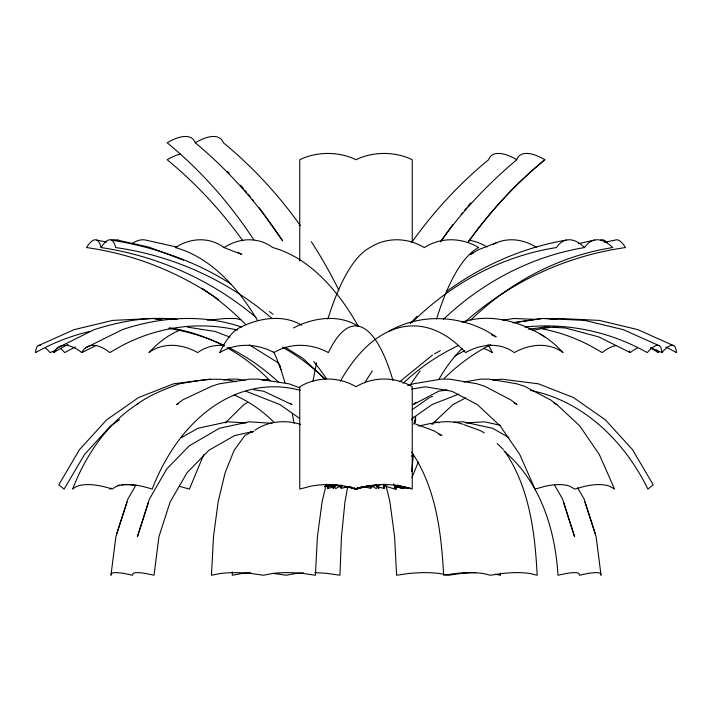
<?xml version="1.0" encoding="UTF-8"?>
<svg xmlns="http://www.w3.org/2000/svg" width="712" height="712" viewBox="0 0 712 712"><rect width="100%" height="100%" fill="white"/><g stroke="black" fill="none" stroke-linecap="round" stroke-linejoin="round"><path stroke-width="1.07" d="M232.361 571.95L232.228 575.252L241.341 573.596A63.599 23.914 7 0 1 250.722 572.795M347.696 486.866L344.955 502.04L341.466 536.732L339.927 575.252L328.57 573.596A63.599 23.914 7 0 0 314.873 572.679M326.301 484.267L322.047 502.04L317.418 536.732L315.389 575.252L304.024 573.596A63.599 23.078 9.3 0 0 271.815 573.596L263.422 575.252L252.057 573.596A63.599 23.078 9.3 0 0 219.839 573.596L211.455 575.252L213.484 536.732L218.112 502.04L225.117 472.768L234.177 450.251L244.883 435.522L252.182 431.659M116.448 534.578L127.902 498.996L136.036 484.917M127.047 502.04L115.878 536.732L110.965 575.252L111.472 573.596A63.599 9.559 21.5 0 1 124.814 573.596L132.494 575.252L133.002 573.596A63.599 9.559 21.5 0 1 146.343 573.596L154.015 575.252L158.927 536.732L170.097 502.04L187.007 472.768L208.892 450.251L234.738 435.522L253.828 431.339M148.568 502.04L137.407 536.732L149.431 498.996L166.777 468.968L189.223 445.863L219.349 428.312L249.093 421.798L271.957 423.311M412.017 477.378L418.3 462.097M203.757 454.603L189.383 489.108L179.344 486.243M397.127 485.05L395.329 489.108L385.147 486.243M335.397 484.845L333.118 488.583L336.981 484.685M441.324 240.487L452.832 224.6M440.595 241.902C461.963 211.108 488.147 183.874 516.734 159.719A53.854 21.333 48.4 0 1 544.858 159.719A459.489 397.928 -90 0 0 467.873 242.57A459.489 397.928 90 0 1 544.858 159.719M461.091 214.597L462.462 212.933M464.527 210.432L466.591 207.931M467.962 206.266L470.712 202.929M410.21 323.613L416.965 316.279M380.03 484.685L376.167 488.583L371.112 485.379M225.304 422.919L243.896 404.541L247.723 402.413M432.46 423.765L453.046 404.541L465.719 397.901M443.389 319.412C482.149 282.344 531.455 256.293 584.534 247.562A53.854 26.433 77.4 0 1 612.667 247.562A322.794 279.549 -90 0 0 470.677 320.133M399.743 381.712L432.531 355.003M356.935 489.108L358.341 487.96M136.766 404.541C149.413 395.062 164.686 389.153 179.477 383.795C198.203 380.608 217.231 376.443 236.01 381.801M415.942 402.565L413.272 404.541L438.619 391.271L447.109 389.838M119.554 419.671L110.538 425.981L84.443 454.603L64.124 489.108L58.811 484.774L79.522 449.601L106.64 419.858L138.502 397.581L173.675 383.795L210.53 379.131M412.141 409.676L429.443 397.581M412.301 418.416L432.148 404.541L458.813 394.083M446.228 291.715C481.659 265.674 522.866 247.527 566.271 240.095M411.5 456.081L413.307 454.879M340.888 485.379L335.833 488.583L331.97 484.685M181.516 437.604L197.82 428.312L227.573 421.798L246.112 422.955M388.797 331.4C421.869 312.087 464.82 315.247 496.157 336.901L491.333 334.667M109.835 489.108L111.526 488.156M434.471 353.926L440.265 350.678M455.012 356L464.624 350.624M254.923 430.217C268.317 421.032 285.307 419.626 300.624 424.379M57.28 347.999L94.162 329.647C120.604 321.237 148.879 315.914 176.629 319.519M85.404 347.999L122.286 329.647C160.431 316.769 203.027 313.894 241.484 327.031M68.094 344.43A219.269 189.89 -90 0 0 53.667 352.609A53.854 24.715 63.5 0 1 81.791 352.609L96.529 345.249M293.424 327.974C312.924 317.721 338.44 313.769 357.994 326.123M178.552 403.588L176.54 404.541L182.61 399.939L211.491 386.331L219.26 383.795L249.912 379.131L258.269 379.131L288.93 383.795L299.681 387.737M38.43 345.632L74.128 329.647L112.656 320.409L152.172 318.495L161.757 319.403M56.177 349.921L50.16 352.609A53.854 12.789 65.9 0 0 45.461 347.999M430.475 397.18L432.549 396.37M496.727 242.632L478.758 249.6L470.116 254.478L473.088 253.33M407.665 385.699L413.512 383.795L441.111 379.131L449.459 379.131L477.058 383.795L484.854 386.331L510.851 399.939L517.072 404.541L514.153 403.01M324.921 486.812L326.933 486.243A59.407 26.54 -30 0 1 333.323 485.103A53.854 21.689 -26.1 0 0 324.672 486.705M356.659 489.108L365.701 486.527M462.043 322.216C489.927 312.808 520.784 321.468 544.867 336.901M366.689 486.243L356 489.108L345.311 486.243A59.407 37.531 0 0 0 310.441 486.243L299.752 489.108L299.752 386.776C316.76 376.452 338.992 376.452 356 386.776C373.008 376.452 395.24 376.452 412.248 386.776L412.248 489.108L401.559 486.243A59.407 37.531 0 0 0 366.689 486.243A59.407 26.54 -30 0 1 368.869 485.798M418.665 426.043C433.065 422.857 448.676 419.057 463.022 424.325M578.233 243.718L594.395 240.095M604.363 242.285L615.257 240.095A53.854 13.679 78.6 0 1 625.456 247.562A322.794 311.803 -90 0 0 464.66 322.269M223.648 380.101L229.077 379.131L237.425 379.131L245.026 380.493M262.336 380.297L267.765 379.327M411.589 389.117L425.402 386.776L451.96 391.271L477.298 404.541L500.26 425.981L519.804 454.603L535.015 489.108L545.205 486.243A57.458 24.787 -28.6 0 1 569.858 486.243L574.789 489.108L584.979 486.243A57.458 24.787 -28.6 0 1 609.632 486.243L614.563 489.108L599.353 454.603L579.817 425.981L556.846 404.541L550.625 399.939L524.637 386.331L516.832 383.795L489.233 379.131L480.885 379.131L463.904 382.006M502.85 320.195L513.833 318.495L536.35 319.394M513.405 322.928L515.604 322.589M517.802 322.251L521.095 321.735M523.293 321.397L541.966 318.495L556.722 318.976M512.818 322.589L542.215 318.495M550.243 319.403L559.828 318.495L599.344 320.409L637.872 329.647L673.57 345.632M528.615 329.291L549.174 326.425M492.802 380.235L501.471 379.131L538.325 383.795L573.498 397.581L605.36 419.858L632.478 449.601L653.189 484.774L647.876 489.108C624.887 441.787 583.404 400.705 530.493 390.452M207.281 320.204L225.579 318.495L235.805 318.495L240.772 319.786M431.419 424.023L433.572 423.845M454.069 422.154L462.907 421.798L492.651 428.312L508.964 437.604M465.888 422.955L484.427 421.798L500.367 425.295M155.75 319.02L162.336 318.709M164.534 318.602L166.724 318.495M545.276 318.495L584.783 320.409L623.312 329.647L659.009 345.632M553.224 327.315L565.373 327.974L598.756 336.901L630.209 352.609A53.854 24.715 -63.5 0 1 637.284 347.999M169.785 318.495L177.404 319.555M253.881 389.776L263.716 391.271L291.875 404.541L290.14 403.223M187.434 327.137L214.819 331.4L230.101 337.141M495.303 574.219L500.545 575.252L500.429 573.053M111.303 240.095C153.552 246.877 194.999 260.832 231.088 284.079M96.743 240.095L106.551 242.071M218.629 299.654A322.794 311.803 -90 0 0 86.544 247.562A53.854 13.679 -78.6 0 1 101.095 247.562C157.895 256.062 212.131 280.234 255.955 317.418M176.976 247.1L145.729 240.095A53.854 26.433 -77.4 0 0 132.085 243.638M117.605 240.095L148.844 247.1L183.545 260.156M435.246 421.798L439.438 422.812M346.388 486.527L355.555 489.108M397.741 485.183L407.406 488.583M464.064 424.708L480.689 430.751L484.222 432.869M416.253 424.325L433.92 430.751L441.867 435.522L438.823 434.409M250.428 431.73L252.511 432.495M396.967 486.714L401.951 488.583M407.371 487.462L410.272 488.583M257.317 320.133A322.794 161.401 -90 0 0 175.339 247.562A53.854 45.782 -68.8 0 1 224.058 247.562L241.884 254.478L238.039 252.306M246.005 391.271L279.852 404.541L299.699 418.416M403.464 486.51L408.528 488.583M650.812 347.678L661.84 352.609A53.854 12.789 -65.9 0 1 676.4 352.609A219.269 211.793 -90 0 0 665.693 346.975M301.79 325.206C282.602 313.769 257.958 318.175 239.09 327.974A219.269 56.746 -90 0 0 219.714 352.609A53.854 47.74 30.9 0 1 274.049 352.609A53.854 47.74 30.9 0 1 328.383 352.609A219.269 56.746 -90 0 1 392.997 380.511M553.927 403.01L556.846 404.541M284.996 347.162L302.76 358.243L325.277 379.104M249.298 344.822L277.564 362.452M269.519 311.607L272.999 314.303M353.659 487.96L355.065 489.108M253.908 239.935A459.489 397.928 90 0 0 167.142 142.774A53.854 21.333 -48.4 0 1 195.266 142.774C229.104 170.88 258.385 204.166 282.628 240.843L259.168 207.655M497.181 443.62L503.402 449.512M375.019 484.685L378.882 488.583L376.603 484.845M503.865 451.025C540.212 481.481 555.226 529.283 557.986 575.252L565.657 573.596A63.599 9.559 -21.5 0 1 578.998 573.596L579.506 575.252L587.186 573.596A63.599 9.559 -21.5 0 1 600.528 573.596L601.035 575.252L596.122 536.732L584.952 502.04M227.653 171.583L229.193 173.176M240.594 185.147L243.344 188.484M244.723 190.149L246.788 192.649M248.159 194.323L250.223 196.823M252.288 199.324L253.659 200.989M504.728 451.185C529.443 487.444 534.961 532.46 537.177 575.252L530.44 573.596A63.599 20.773 -13.4 0 0 501.453 573.596L490.408 575.252L483.671 573.596A63.599 20.773 -13.4 0 0 454.674 573.596L443.638 575.252C441.378 532.843 436.091 488.156 411.732 452.129M577.592 487.738L584.098 498.996L595.552 534.578M554.443 484.917L562.569 498.996L574.593 536.732L563.432 502.04M395.596 487.079L396.442 489.108M386.198 486.358L389.953 502.04L394.582 536.732L396.611 575.252L407.976 573.596A63.599 23.078 -9.3 0 1 440.185 573.596L448.578 575.252L459.943 573.596A63.599 23.078 -9.3 0 1 475.803 572.644M412.248 242.463L412.248 159.719A53.854 42.676 0 0 0 356 159.719A53.854 42.676 0 0 0 299.752 159.719L299.752 261.01M303.49 572.848A63.599 23.914 7 0 0 295.186 573.596L286.073 575.252L274.725 573.596A63.599 23.914 7 0 0 272.607 573.374M81.791 352.609A53.854 24.715 63.5 0 1 109.915 352.609A219.269 189.89 -90 0 1 237.55 330.074M282.361 347.207A219.269 189.89 -90 0 1 323.96 378.348M383.101 484.098A219.269 189.89 -90 0 1 384.124 488.325A53.854 9.3 17.7 0 0 377.68 487.07M169.269 327.787A219.269 189.89 -90 0 1 224.164 346.157M227.075 347.741A219.269 189.89 -90 0 1 270.062 380.715M327.378 486.207A219.269 189.89 -90 0 1 327.876 488.325A53.854 9.3 -17.7 0 1 334.32 487.07M338.378 486.429A53.854 9.3 -17.7 0 1 340.452 486.145M332.807 485.691A53.854 9.3 17.7 0 0 327.876 488.325A219.269 189.89 90 0 1 328.632 485.148M346.566 486.581A53.854 9.3 17.7 0 1 351.648 487.453M542.526 328.899A219.269 189.89 90 0 1 602.085 352.609A53.854 24.715 -63.5 0 1 615.809 345.632M359.284 487.658A53.854 9.3 -17.7 0 1 371.504 485.833M373.809 485.993A53.854 16.109 -10.4 0 0 357.05 488.129A53.854 17.969 -5.4 0 1 373.978 485.993M397.812 486.581A53.854 16.109 -10.4 0 1 404.719 488.325A53.854 16.109 10.4 0 0 395.187 486.839M328.962 485.584A53.854 16.109 10.4 0 1 333.189 485.691M338.191 485.993A53.854 16.109 10.4 0 1 340.238 486.163A53.854 17.969 5.4 0 0 338.022 485.993M345.427 486.705A53.854 16.109 10.4 0 1 351.764 487.595M328.134 485.602A53.854 17.969 -5.4 0 1 333.35 485.602A53.854 16.109 -10.4 0 0 330.092 485.691M346.895 486.581A53.854 17.969 -5.4 0 1 352.155 487.453M396.121 486.029A53.854 17.969 -5.4 0 1 400.242 486.456M401.23 486.581A53.854 17.969 -5.4 0 1 410.334 488.325A53.854 17.969 5.4 0 0 396.655 486.358M358.848 487.658A53.854 17.969 5.4 0 1 372.349 485.869M328.481 485.593A53.854 17.969 5.4 0 1 332.691 485.691M344.457 486.581A53.854 17.969 5.4 0 1 351.87 487.595M650.723 348.079A219.269 189.89 -90 0 1 658.333 352.609A53.854 24.715 -63.5 0 0 656.695 350.037M384.124 488.325A219.269 189.89 -90 0 1 385.147 484.098M411.696 419.875A219.269 189.89 -90 0 1 413.387 417.107M444.297 378.348A219.269 189.89 -90 0 1 490.755 344.626M368.629 485.833A53.854 9.3 17.7 0 1 373.622 486.429M516.734 159.719A53.854 21.333 48.4 0 0 488.61 159.719A459.489 397.928 -90 0 0 411.616 242.57M40.361 345.373A53.854 12.789 65.9 0 0 35.6 352.609A219.269 211.793 90 0 1 89.641 331.436M168.949 328.437A219.269 211.793 90 0 1 224.316 345.462M228.276 347.376A219.269 211.793 90 0 1 278.988 382.584M340.594 485.148A219.269 211.793 90 0 1 341.44 488.325A53.854 4.815 -19.6 0 1 348.764 486.581M370 486.207A219.269 211.793 -90 0 1 370.56 488.325A53.854 4.815 19.6 0 0 363.236 486.581M75.427 346.975A219.269 211.793 -90 0 0 64.721 352.609A53.854 12.789 65.9 0 0 60.76 348.613M371.7 485.691A53.854 4.815 -19.6 0 1 370.56 488.325M524.806 327.013A219.269 211.793 -90 0 1 647.279 352.609A53.854 12.789 -65.9 0 1 661.84 352.609M342.285 485.148A219.269 211.793 -90 0 0 341.44 488.325A53.854 4.815 19.6 0 1 340.3 485.691M403.081 383.35A219.269 211.793 -90 0 1 458.572 345.462M223.577 345.445A53.854 42.8 49.1 0 0 197.687 352.609A53.854 42.8 49.1 0 0 148.968 352.609A219.269 109.63 90 0 1 180.554 329.914M367.08 486.029A53.854 16.109 10.4 0 1 369.332 485.833M384.872 485.851A53.854 16.109 10.4 0 1 386.901 485.993M325.099 485.993A53.854 16.109 -10.4 0 1 327.128 485.851M540.141 334.026A219.269 109.63 -90 0 1 563.032 352.609A53.854 42.8 -49.1 0 0 514.313 352.609A53.854 42.8 -49.1 0 0 465.603 352.609A219.269 109.63 90 0 0 340.363 381.24M438.895 379.309A219.269 109.63 -90 0 1 462.168 348.462M273.595 351.764A219.269 56.746 -90 0 1 284.969 382.718M292.276 413.699A219.269 56.746 -90 0 1 294.047 423.4M487.951 344.403A219.269 56.746 -90 0 1 492.286 352.609A53.854 47.74 -30.9 0 0 483.501 348.364M411.678 471.638A219.269 56.746 -90 0 1 413.494 454.345M410.735 384.293A322.794 311.803 -90 0 1 420.116 370.943M600.697 240.095A53.854 13.679 78.6 0 1 607.211 242.632M413.797 424.138A322.794 161.401 -90 0 1 415.737 416.582M469.003 240.238A53.854 45.782 68.8 0 1 487.017 246.975M493.078 244.323A53.854 45.782 68.8 0 1 536.661 247.562M201.87 288.173A322.794 279.549 -90 0 1 245.943 324.708M277.689 362.577A322.794 279.549 -90 0 1 280.243 366.217M111.704 240.095A53.854 26.433 -77.4 0 1 119.456 240.665M364.802 382.798A322.794 279.549 90 0 1 372.385 370.836M412.106 322.403A322.794 279.549 90 0 1 556.41 247.562A53.854 26.433 77.4 0 1 584.534 247.562M354.407 487.8A53.854 21.689 -26.1 0 1 356 489.108A53.854 21.689 -26.1 0 1 368.709 485.798M394.181 487.8A53.854 21.689 -26.1 0 1 395.774 489.108A196.129 138.689 -90 0 0 393.7 483.902M300.268 390.336A196.129 138.689 -90 0 0 152.19 489.108A53.854 21.689 26.1 0 0 112.407 489.108A53.854 21.689 26.1 0 0 72.633 489.108A196.129 138.689 -90 0 1 138.689 403.321M234.203 395.018A196.129 138.689 -90 0 1 273.613 421.896M272.34 318.682A322.794 311.803 -90 0 0 115.655 247.562A53.854 13.679 -78.6 0 0 101.095 247.562M313.707 361.474A322.794 311.803 -90 0 1 326.701 378.891M313.013 381.071A322.794 83.544 90 0 1 316.609 362.817M327.876 319.029A322.794 83.544 90 0 1 369.964 247.562A53.854 51.068 53.2 0 1 424.299 247.562A53.854 51.068 53.2 0 1 478.633 247.562A322.794 83.544 -90 0 0 436.545 319.029M415.034 424.138A322.794 83.544 -90 0 1 415.746 418.727M278.285 362.506A322.794 161.401 -90 0 1 281.115 369.608M358.439 326.532A322.794 161.401 -90 0 0 272.767 247.562A53.854 45.782 -68.8 0 0 224.058 247.562M117.667 485.442A59.407 26.54 30 0 1 119.669 485.05M121.788 484.774A59.407 26.54 30 0 1 135.271 485.415M629.159 350.838A53.854 24.715 -63.5 0 1 630.209 352.609M180.35 154.068A53.854 21.333 -48.4 0 0 167.142 159.719A459.489 397.928 -90 0 1 242.872 240.816M195.266 142.774A53.854 21.333 -48.4 0 1 223.39 142.774A459.489 397.928 90 0 1 300.384 225.624M311.349 241.751A459.489 397.928 90 0 1 338.903 290.309M532.282 330.439A219.269 211.793 -90 0 1 558.279 326.603"/></g></svg>
